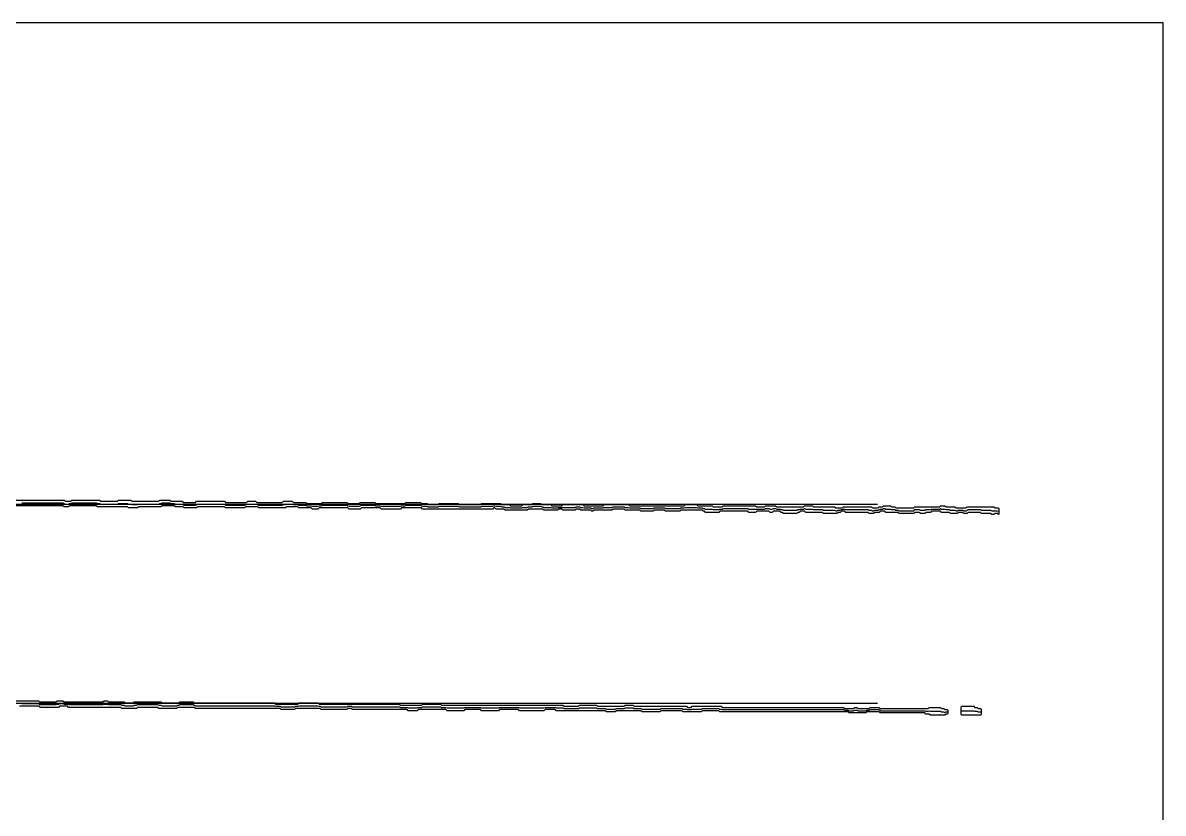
# Model space of a CAD drawing. Extents: x 0 to 57.2, y 0 to 39.6.
# Drawn here: x 28.58 to 57.16, y 19.8 to 39.6 of the extents above; entities that cross this region are included whole.
import ezdxf

# ---------------------------------------------------------------- set-up
doc = ezdxf.new("R2010")
doc.units = 13
for name, color, linetype in [('DESIGN_SCAN_PATH', 5, 'Continuous'), ('SEM_FRAME', 8, 'Continuous'), ('SEM_OBSERVED_CENTERLINES', 3, 'Continuous'), ('SEM_OBSERVED_CONTOURS', 2, 'Continuous')]:
    doc.layers.add(name, color=color, linetype=linetype)

msp = doc.modelspace()

# ---------------------------------------------------------------- linework, layer by layer
at = {"layer": 'DESIGN_SCAN_PATH'}
for points in [[(0, 27.54717), (50, 27.54717)], [(50, 22.55128), (0, 22.55128)]]:
    msp.add_lwpolyline(points, dxfattribs=at)
at = {"layer": 'SEM_FRAME'}
msp.add_lwpolyline([(0, 0), (57.15968, 0), (57.15968, 39.60429), (0, 39.60429)], close=True, dxfattribs=at)
at = {"layer": 'SEM_OBSERVED_CENTERLINES'}
for points in [[(28.55193, 27.57508), (28.57984, 27.57508), (28.60775, 27.57508), (28.63566, 27.57508), (28.66357, 27.57508), (28.69148, 27.57508), (28.71939, 27.57508), (28.7473, 27.57508), (28.77521, 27.57508), (28.80312, 27.57508), (28.83103, 27.57508), (28.85894, 27.57508), (28.88685, 27.57508), (28.91476, 27.57508), (28.94267, 27.57508), (28.97058, 27.57508), (28.99849, 27.57508), (29.0264, 27.57508), (29.05431, 27.57508), (29.08222, 27.57508), (29.11013, 27.57508), (29.13804, 27.57508), (29.16595, 27.57508), (29.19386, 27.57508), (29.22177, 27.57508), (29.24968, 27.57508), (29.27759, 27.57508), (29.3055, 27.57508), (29.33341, 27.57508), (29.36132, 27.57508), (29.38923, 27.57508), (29.41714, 27.57508), (29.44505, 27.57508), (29.47296, 27.57508), (29.50087, 27.57508), (29.52878, 27.57508), (29.55669, 27.57508), (29.5846, 27.57508), (29.61251, 27.561125), (29.64042, 27.54717), (29.66833, 27.54717), (29.69624, 27.54717), (29.72415, 27.54717), (29.75206, 27.561125), (29.77997, 27.561125), (29.80788, 27.57508), (29.83579, 27.57508), (29.8637, 27.57508), (29.89161, 27.57508), (29.91952, 27.57508), (29.94743, 27.57508), (29.97534, 27.57508), (30.00325, 27.57508), (30.03116, 27.57508), (30.05907, 27.57508), (30.08698, 27.57508), (30.11489, 27.57508), (30.1428, 27.57508), (30.17071, 27.57508), (30.19862, 27.57508), (30.22653, 27.57508), (30.25444, 27.57508), (30.28235, 27.57508), (30.31026, 27.57508), (30.33817, 27.57508), (30.36608, 27.57508), (30.39399, 27.57508), (30.4219, 27.57508), (30.44981, 27.561125), (30.47772, 27.561125), (30.50563, 27.561125), (30.53354, 27.54717), (30.56145, 27.54717), (30.58936, 27.54717), (30.61727, 27.54717), (30.64518, 27.54717), (30.67309, 27.54717), (30.701, 27.54717), (30.72891, 27.54717), (30.75682, 27.54717), (30.78473, 27.54717), (30.81264, 27.54717), (30.84055, 27.54717), (30.86846, 27.54717), (30.89637, 27.54717), (30.92428, 27.54717), (30.95219, 27.54717), (30.9801, 27.561125), (31.00801, 27.561125), (31.03592, 27.561125), (31.06383, 27.561125), (31.09174, 27.561125), (31.11965, 27.561125), (31.14756, 27.561125), (31.17547, 27.561125), (31.20338, 27.561125), (31.23129, 27.54717), (31.2592, 27.54717), (31.28711, 27.54717), (31.31502, 27.533215), (31.34293, 27.533215), (31.37084, 27.533215), (31.39875, 27.533215), (31.42666, 27.533215), (31.45457, 27.533215), (31.48248, 27.54717), (31.51039, 27.54717), (31.5383, 27.54717), (31.56621, 27.54717), (31.59412, 27.54717), (31.62203, 27.54717), (31.64994, 27.54717), (31.67785, 27.54717), (31.70576, 27.54717), (31.73367, 27.54717), (31.76158, 27.54717), (31.78949, 27.54717), (31.8174, 27.54717), (31.84531, 27.54717), (31.87322, 27.54717), (31.90113, 27.54717), (31.92904, 27.54717), (31.95695, 27.54717), (31.98486, 27.54717), (32.01277, 27.561125), (32.04068, 27.561125), (32.06859, 27.57508), (32.0965, 27.57508), (32.12441, 27.57508), (32.15232, 27.57508), (32.18023, 27.57508), (32.20814, 27.57508), (32.23605, 27.57508), (32.26396, 27.57508), (32.29187, 27.561125), (32.31978, 27.561125), (32.34769, 27.561125), (32.3756, 27.561125), (32.40351, 27.54717), (32.43142, 27.54717), (32.45933, 27.54717), (32.48724, 27.54717), (32.51515, 27.54717), (32.54306, 27.54717), (32.57097, 27.54717), (32.59888, 27.533215), (32.62679, 27.51926), (32.6547, 27.51926), (32.68261, 27.51926), (32.71052, 27.51926), (32.73843, 27.51926), (32.76634, 27.51926), (32.79425, 27.51926), (32.82216, 27.51926), (32.85007, 27.51926), (32.87798, 27.51926), (32.90589, 27.51926), (32.9338, 27.533215), (32.96171, 27.54717), (32.98962, 27.54717), (33.01753, 27.54717), (33.04544, 27.54717), (33.07335, 27.54717), (33.10126, 27.54717), (33.12917, 27.54717), (33.15708, 27.54717), (33.18499, 27.54717), (33.2129, 27.54717), (33.24081, 27.54717), (33.26872, 27.54717), (33.29663, 27.54717), (33.32454, 27.54717), (33.35245, 27.54717), (33.38036, 27.54717), (33.40827, 27.54717), (33.43618, 27.54717), (33.46409, 27.54717), (33.492, 27.54717), (33.51991, 27.54717), (33.54782, 27.54717), (33.57573, 27.54717), (33.60364, 27.54717), (33.63155, 27.54717), (33.65946, 27.51926), (33.68737, 27.51926), (33.71528, 27.51926), (33.74319, 27.51926), (33.7711, 27.51926), (33.79901, 27.51926), (33.82692, 27.51926), (33.85483, 27.51926), (33.88274, 27.51926), (33.91065, 27.51926), (33.93856, 27.51926), (33.96647, 27.51926), (33.99438, 27.51926), (34.02229, 27.51926), (34.0502, 27.51926), (34.07811, 27.51926), (34.10602, 27.51926), (34.13393, 27.51926), (34.16184, 27.533215), (34.18975, 27.533215), (34.21766, 27.54717), (34.24557, 27.54717), (34.27348, 27.54717), (34.30139, 27.54717), (34.3293, 27.54717), (34.35721, 27.54717), (34.38512, 27.54717), (34.41303, 27.54717), (34.44094, 27.533215), (34.46885, 27.533215), (34.49676, 27.51926), (34.52467, 27.51926), (34.55258, 27.51926), (34.58049, 27.51926), (34.6084, 27.51926), (34.63631, 27.51926), (34.66422, 27.51926), (34.69213, 27.51926), (34.72004, 27.51926), (34.74795, 27.51926), (34.77586, 27.51926), (34.80377, 27.51926), (34.83168, 27.51926), (34.85959, 27.51926), (34.8875, 27.51926), (34.91541, 27.51926), (34.94332, 27.51926), (34.97123, 27.51926), (34.99914, 27.51926), (35.02705, 27.51926), (35.05496, 27.51926), (35.08287, 27.51926), (35.11078, 27.533215), (35.13869, 27.533215), (35.1666, 27.533215), (35.19451, 27.54717), (35.22242, 27.54717), (35.25033, 27.54717), (35.27824, 27.54717), (35.30615, 27.54717), (35.33406, 27.54717), (35.36197, 27.533215), (35.38988, 27.533215), (35.41779, 27.533215), (35.4457, 27.533215), (35.47361, 27.533215), (35.50152, 27.51926), (35.52943, 27.51926), (35.55734, 27.51926), (35.58525, 27.51926), (35.61316, 27.51926), (35.64107, 27.51926), (35.66898, 27.51926), (35.69689, 27.505305), (35.7248, 27.505305), (35.75271, 27.505305), (35.78062, 27.505305), (35.80853, 27.505305), (35.83644, 27.49135), (35.86435, 27.49135), (35.89226, 27.49135), (35.92017, 27.49135), (35.94808, 27.49135), (35.97599, 27.49135), (36.0039, 27.505305), (36.03181, 27.505305), (36.05972, 27.505305), (36.08763, 27.51926), (36.11554, 27.51926), (36.14345, 27.51926), (36.17136, 27.51926), (36.19927, 27.51926), (36.22718, 27.51926), (36.25509, 27.51926), (36.283, 27.51926), (36.31091, 27.51926), (36.33882, 27.51926), (36.36673, 27.51926), (36.39464, 27.51926), (36.42255, 27.51926), (36.45046, 27.51926), (36.47837, 27.51926), (36.50628, 27.51926), (36.53419, 27.51926), (36.5621, 27.51926), (36.59001, 27.51926), (36.61792, 27.51926), (36.64583, 27.51926), (36.67374, 27.51926), (36.70165, 27.51926), (36.72956, 27.505305), (36.75747, 27.49135), (36.78538, 27.49135), (36.81329, 27.49135), (36.8412, 27.49135), (36.86911, 27.49135), (36.89702, 27.49135), (36.92493, 27.49135), (36.95284, 27.49135), (36.98075, 27.49135), (37.00866, 27.49135), (37.03657, 27.505305), (37.06448, 27.51926), (37.09239, 27.51926), (37.1203, 27.51926), (37.14821, 27.51926), (37.17612, 27.51926), (37.20403, 27.51926), (37.23194, 27.51926), (37.25985, 27.51926), (37.28776, 27.51926), (37.31567, 27.51926), (37.34358, 27.51926), (37.37149, 27.51926), (37.3994, 27.51926), (37.42731, 27.505305), (37.45522, 27.505305), (37.48313, 27.505305), (37.51104, 27.505305), (37.53895, 27.505305), (37.56686, 27.49135), (37.59477, 27.49135), (37.62268, 27.49135), (37.65059, 27.49135), (37.6785, 27.49135), (37.70641, 27.49135), (37.73432, 27.49135), (37.76223, 27.49135), (37.79014, 27.49135), (37.81805, 27.49135), (37.84596, 27.49135), (37.87387, 27.49135), (37.90178, 27.49135), (37.92969, 27.49135), (37.9576, 27.49135), (37.98551, 27.49135), (38.01342, 27.49135), (38.04133, 27.49135), (38.06924, 27.505305), (38.09715, 27.505305), (38.12506, 27.505305), (38.15297, 27.505305), (38.18088, 27.51926), (38.20879, 27.51926), (38.2367, 27.51926), (38.26461, 27.51926), (38.29252, 27.51926), (38.32043, 27.51926), (38.34834, 27.51926), (38.37625, 27.51926), (38.40416, 27.51926), (38.43207, 27.51926), (38.45998, 27.51926), (38.48789, 27.51926), (38.5158, 27.51926), (38.54371, 27.51926), (38.57162, 27.505305), (38.59953, 27.49135), (38.62744, 27.49135), (38.65535, 27.49135), (38.68326, 27.49135), (38.71117, 27.49135), (38.73908, 27.477395), (38.76699, 27.477395), (38.7949, 27.477395), (38.82281, 27.477395), (38.85072, 27.477395), (38.87863, 27.477395), (38.90654, 27.477395), (38.93445, 27.477395), (38.96236, 27.477395), (38.99027, 27.477395), (39.01818, 27.49135), (39.04609, 27.49135), (39.074, 27.49135), (39.10191, 27.49135), (39.12982, 27.49135), (39.15773, 27.49135), (39.18564, 27.49135), (39.21355, 27.49135), (39.24146, 27.49135), (39.26937, 27.49135), (39.29728, 27.49135), (39.32519, 27.49135), (39.3531, 27.49135), (39.38101, 27.49135), (39.40892, 27.49135), (39.43683, 27.49135), (39.46474, 27.49135), (39.49265, 27.49135), (39.52056, 27.477395), (39.54847, 27.477395), (39.57638, 27.477395), (39.60429, 27.477395), (39.6322, 27.477395), (39.66011, 27.477395), (39.68802, 27.477395), (39.71593, 27.477395), (39.74384, 27.477395), (39.77175, 27.477395), (39.79966, 27.477395), (39.82757, 27.477395), (39.85548, 27.477395), (39.88339, 27.477395), (39.9113, 27.477395), (39.93921, 27.477395), (39.96712, 27.477395), (39.99503, 27.477395), (40.02294, 27.477395), (40.05085, 27.477395), (40.07876, 27.49135), (40.10667, 27.49135), (40.13458, 27.49135), (40.16249, 27.49135), (40.1904, 27.49135), (40.21831, 27.49135), (40.24622, 27.49135), (40.27413, 27.49135), (40.30204, 27.49135), (40.32995, 27.49135), (40.35786, 27.49135), (40.38577, 27.505305), (40.41368, 27.505305), (40.44159, 27.49135), (40.4695, 27.49135), (40.49741, 27.49135), (40.52532, 27.49135), (40.55323, 27.49135), (40.58114, 27.477395), (40.60905, 27.477395), (40.63696, 27.477395), (40.66487, 27.46344), (40.69278, 27.46344), (40.72069, 27.46344), (40.7486, 27.46344), (40.77651, 27.46344), (40.80442, 27.449485), (40.83233, 27.449485), (40.86024, 27.449485), (40.88815, 27.449485), (40.91606, 27.449485), (40.94397, 27.449485), (40.97188, 27.449485), (40.99979, 27.449485), (41.0277, 27.449485), (41.05561, 27.449485), (41.08352, 27.449485), (41.11143, 27.46344), (41.13934, 27.46344), (41.16725, 27.46344), (41.19516, 27.46344), (41.22307, 27.46344), (41.25098, 27.477395), (41.27889, 27.477395), (41.3068, 27.477395), (41.33471, 27.477395), (41.36262, 27.49135), (41.39053, 27.49135), (41.41844, 27.49135), (41.44635, 27.49135), (41.47426, 27.49135), (41.50217, 27.49135), (41.53008, 27.49135), (41.55799, 27.49135), (41.5859, 27.477395), (41.61381, 27.477395), (41.64172, 27.46344), (41.66963, 27.46344), (41.69754, 27.46344), (41.72545, 27.46344), (41.75336, 27.46344), (41.78127, 27.46344), (41.80918, 27.46344), (41.83709, 27.449485), (41.865, 27.449485), (41.89291, 27.449485), (41.92082, 27.449485), (41.94873, 27.449485), (41.97664, 27.449485), (42.00455, 27.46344), (42.03246, 27.46344), (42.06037, 27.46344), (42.08828, 27.46344), (42.11619, 27.46344), (42.1441, 27.46344), (42.17201, 27.46344), (42.19992, 27.46344), (42.22783, 27.46344), (42.25574, 27.46344), (42.28365, 27.46344), (42.31156, 27.46344), (42.33947, 27.46344), (42.36738, 27.46344), (42.39529, 27.46344), (42.4232, 27.46344), (42.45111, 27.477395), (42.47902, 27.477395), (42.50693, 27.477395), (42.53484, 27.477395), (42.56275, 27.46344), (42.59066, 27.46344), (42.61857, 27.46344), (42.64648, 27.449485), (42.67439, 27.449485), (42.7023, 27.449485), (42.73021, 27.449485), (42.75812, 27.449485), (42.78603, 27.449485), (42.81394, 27.449485), (42.84185, 27.43553), (42.86976, 27.43553), (42.89767, 27.449485), (42.92558, 27.449485), (42.95349, 27.449485), (42.9814, 27.449485), (43.00931, 27.449485), (43.03722, 27.449485), (43.06513, 27.449485), (43.09304, 27.449485), (43.12095, 27.449485), (43.14886, 27.46344), (43.17677, 27.46344), (43.20468, 27.46344), (43.23259, 27.46344), (43.2605, 27.46344), (43.28841, 27.46344), (43.31632, 27.46344), (43.34423, 27.46344), (43.37214, 27.477395), (43.40005, 27.477395), (43.42796, 27.477395), (43.45587, 27.477395), (43.48378, 27.477395), (43.51169, 27.477395), (43.5396, 27.477395), (43.56751, 27.477395), (43.59542, 27.477395), (43.62333, 27.477395), (43.65124, 27.477395), (43.67915, 27.46344), (43.70706, 27.46344), (43.73497, 27.46344), (43.76288, 27.46344), (43.79079, 27.449485), (43.8187, 27.449485), (43.84661, 27.449485), (43.87452, 27.449485), (43.90243, 27.449485), (43.93034, 27.449485), (43.95825, 27.449485), (43.98616, 27.449485), (44.01407, 27.449485), (44.04198, 27.449485), (44.06989, 27.43553), (44.0978, 27.43553), (44.12571, 27.43553), (44.15362, 27.43553), (44.18153, 27.43553), (44.20944, 27.43553), (44.23735, 27.43553), (44.26526, 27.43553), (44.29317, 27.43553), (44.32108, 27.43553), (44.34899, 27.43553), (44.3769, 27.43553), (44.40481, 27.449485), (44.43272, 27.449485), (44.46063, 27.449485), (44.48854, 27.449485), (44.51645, 27.449485), (44.54436, 27.449485), (44.57227, 27.449485), (44.60018, 27.449485), (44.62809, 27.449485), (44.656, 27.449485), (44.68391, 27.43553), (44.71182, 27.43553), (44.73973, 27.43553), (44.76764, 27.43553), (44.79555, 27.43553), (44.82346, 27.43553), (44.85137, 27.43553), (44.87928, 27.43553), (44.90719, 27.43553), (44.9351, 27.43553), (44.96301, 27.43553), (44.99092, 27.43553), (45.01883, 27.43553), (45.04674, 27.43553), (45.07465, 27.449485), (45.10256, 27.449485), (45.13047, 27.449485), (45.15838, 27.449485), (45.18629, 27.46344), (45.2142, 27.46344), (45.24211, 27.46344), (45.27002, 27.46344), (45.29793, 27.46344), (45.32584, 27.46344), (45.35375, 27.46344), (45.38166, 27.46344), (45.40957, 27.46344), (45.43748, 27.46344), (45.46539, 27.46344), (45.4933, 27.449485), (45.52121, 27.449485), (45.54912, 27.449485), (45.57703, 27.449485), (45.60494, 27.449485), (45.63285, 27.43553), (45.66076, 27.43553), (45.68867, 27.421575), (45.71658, 27.421575), (45.74449, 27.421575), (45.7724, 27.421575), (45.80031, 27.421575), (45.82822, 27.421575), (45.85613, 27.421575), (45.88404, 27.40762), (45.91195, 27.40762), (45.93986, 27.40762), (45.96777, 27.40762), (45.99568, 27.40762), (46.02359, 27.40762), (46.0515, 27.421575), (46.07941, 27.421575), (46.10732, 27.421575), (46.13523, 27.43553), (46.16314, 27.43553), (46.19105, 27.43553), (46.21896, 27.43553), (46.24687, 27.43553), (46.27478, 27.43553), (46.30269, 27.43553), (46.3306, 27.43553), (46.35851, 27.43553), (46.38642, 27.43553), (46.41433, 27.43553), (46.44224, 27.43553), (46.47015, 27.43553), (46.49806, 27.43553), (46.52597, 27.43553), (46.55388, 27.43553), (46.58179, 27.43553), (46.6097, 27.43553), (46.63761, 27.43553), (46.66552, 27.43553), (46.69343, 27.43553), (46.72134, 27.43553), (46.74925, 27.43553), (46.77716, 27.421575), (46.80507, 27.421575), (46.83298, 27.421575), (46.86089, 27.421575), (46.8888, 27.421575), (46.91671, 27.421575), (46.94462, 27.421575), (46.97253, 27.421575), (47.00044, 27.421575), (47.02835, 27.421575), (47.05626, 27.421575), (47.08417, 27.421575), (47.11208, 27.421575), (47.13999, 27.421575), (47.1679, 27.421575), (47.19581, 27.43553), (47.22372, 27.43553), (47.25163, 27.43553), (47.27954, 27.43553), (47.30745, 27.421575), (47.33536, 27.421575), (47.36327, 27.421575), (47.39118, 27.43553), (47.41909, 27.43553), (47.447, 27.43553), (47.47491, 27.421575), (47.50282, 27.421575), (47.53073, 27.421575), (47.55864, 27.421575), (47.58655, 27.40762), (47.61446, 27.40762), (47.64237, 27.393665), (47.67028, 27.393665), (47.69819, 27.393665), (47.7261, 27.393665), (47.75401, 27.393665), (47.78192, 27.393665), (47.80983, 27.393665), (47.83774, 27.393665), (47.86565, 27.393665), (47.89356, 27.393665), (47.92147, 27.393665), (47.94938, 27.393665), (47.97729, 27.393665), (48.0052, 27.40762), (48.03311, 27.40762), (48.06102, 27.421575), (48.08893, 27.421575), (48.11684, 27.421575), (48.14475, 27.421575), (48.17266, 27.43553), (48.20057, 27.421575), (48.22848, 27.421575), (48.25639, 27.421575), (48.2843, 27.421575), (48.31221, 27.421575), (48.34012, 27.421575), (48.36803, 27.421575), (48.39594, 27.40762), (48.42385, 27.40762), (48.45176, 27.40762), (48.47967, 27.40762), (48.50758, 27.40762), (48.53549, 27.40762), (48.5634, 27.40762), (48.59131, 27.40762), (48.61922, 27.40762), (48.64713, 27.393665), (48.67504, 27.393665), (48.70295, 27.393665), (48.73086, 27.393665), (48.75877, 27.393665), (48.78668, 27.393665), (48.81459, 27.393665), (48.8425, 27.393665), (48.87041, 27.393665), (48.89832, 27.393665), (48.92623, 27.393665), (48.95414, 27.37971), (48.98205, 27.37971), (49.00996, 27.393665), (49.03787, 27.393665), (49.06578, 27.393665), (49.09369, 27.40762), (49.1216, 27.40762), (49.14951, 27.421575), (49.17742, 27.421575), (49.20533, 27.40762), (49.23324, 27.40762), (49.26115, 27.40762), (49.28906, 27.40762), (49.31697, 27.40762), (49.34488, 27.40762), (49.37279, 27.40762), (49.4007, 27.40762), (49.42861, 27.40762), (49.45652, 27.40762), (49.48443, 27.40762), (49.51234, 27.40762), (49.54025, 27.40762), (49.56816, 27.40762), (49.59607, 27.40762), (49.62398, 27.40762), (49.65189, 27.40762), (49.6798, 27.40762), (49.70771, 27.40762), (49.73562, 27.40762), (49.76353, 27.40762), (49.79144, 27.393665), (49.81935, 27.393665), (49.84726, 27.393665), (49.87517, 27.37971), (49.90308, 27.37971), (49.93099, 27.393665), (49.9589, 27.393665), (49.98681, 27.393665), (50.01472, 27.393665), (50.04263, 27.40762), (50.07054, 27.421575), (50.09845, 27.421575), (50.12636, 27.421575), (50.15427, 27.43553), (50.18218, 27.43553), (50.21009, 27.421575), (50.238, 27.421575), (50.26591, 27.421575), (50.29382, 27.421575), (50.32173, 27.421575), (50.34964, 27.40762), (50.37755, 27.40762), (50.40546, 27.40762), (50.43337, 27.40762), (50.46128, 27.393665), (50.48919, 27.393665), (50.5171, 27.393665), (50.54501, 27.37971), (50.57292, 27.37971), (50.60083, 27.37971), (50.62874, 27.37971), (50.65665, 27.37971), (50.68456, 27.37971), (50.71247, 27.37971), (50.74038, 27.37971), (50.76829, 27.37971), (50.7962, 27.37971), (50.82411, 27.37971), (50.85202, 27.37971), (50.87993, 27.37971), (50.90784, 27.37971), (50.93575, 27.40762), (50.96366, 27.40762), (50.99157, 27.40762), (51.01948, 27.40762), (51.04739, 27.40762), (51.0753, 27.393665), (51.10321, 27.393665), (51.13112, 27.393665), (51.15903, 27.393665), (51.18694, 27.393665), (51.21485, 27.40762), (51.24276, 27.40762), (51.27067, 27.40762), (51.29858, 27.40762), (51.32649, 27.40762), (51.3544, 27.421575), (51.38231, 27.421575), (51.41022, 27.421575), (51.43813, 27.421575), (51.46604, 27.421575), (51.49395, 27.421575), (51.52186, 27.421575), (51.54977, 27.421575), (51.57768, 27.43553), (51.60559, 27.421575), (51.6335, 27.421575), (51.66141, 27.421575), (51.68932, 27.421575), (51.71723, 27.40762), (51.74514, 27.40762), (51.77305, 27.40762), (51.80096, 27.40762), (51.82887, 27.393665), (51.85678, 27.393665), (51.88469, 27.393665), (51.9126, 27.393665), (51.94051, 27.393665), (51.96842, 27.37971), (51.99633, 27.37971), (52.02424, 27.393665), (52.05215, 27.393665), (52.08006, 27.393665), (52.10797, 27.393665), (52.13588, 27.393665), (52.16379, 27.37971), (52.1917, 27.37971), (52.21961, 27.37971), (52.24752, 27.393665), (52.27543, 27.40762), (52.30334, 27.40762), (52.33125, 27.40762), (52.35916, 27.40762), (52.38707, 27.40762), (52.41498, 27.40762), (52.44289, 27.40762), (52.4708, 27.40762), (52.49871, 27.40762), (52.52662, 27.40762), (52.55453, 27.40762), (52.58244, 27.40762), (52.61035, 27.393665), (52.63826, 27.393665), (52.66617, 27.393665), (52.69408, 27.393665), (52.72199, 27.393665), (52.7499, 27.393665), (52.77781, 27.393665), (52.80572, 27.393665), (52.83363, 27.393665), (52.86154, 27.37971), (52.88945, 27.37971), (52.91736, 27.37971), (52.94527, 27.37971), (52.97318, 27.37971), (53.00109, 27.37971), (53.029, 27.365755)], [(28.55193, 22.55128), (28.57984, 22.55128), (28.60775, 22.55128), (28.63566, 22.55128), (28.66357, 22.55128), (28.69148, 22.55128), (28.71939, 22.55128), (28.7473, 22.55128), (28.77521, 22.55128), (28.80312, 22.55128), (28.83103, 22.55128), (28.85894, 22.55128), (28.88685, 22.55128), (28.91476, 22.55128), (28.94267, 22.55128), (28.97058, 22.55128), (28.99849, 22.537325), (29.0264, 22.52337), (29.05431, 22.52337), (29.08222, 22.52337), (29.11013, 22.52337), (29.13804, 22.52337), (29.16595, 22.52337), (29.19386, 22.52337), (29.22177, 22.52337), (29.24968, 22.52337), (29.27759, 22.52337), (29.3055, 22.52337), (29.33341, 22.52337), (29.36132, 22.52337), (29.38923, 22.52337), (29.41714, 22.52337), (29.44505, 22.537325), (29.47296, 22.537325), (29.50087, 22.55128), (29.52878, 22.55128), (29.55669, 22.55128), (29.5846, 22.55128), (29.61251, 22.537325), (29.64042, 22.537325), (29.66833, 22.537325), (29.69624, 22.537325), (29.72415, 22.52337), (29.75206, 22.52337), (29.77997, 22.52337), (29.80788, 22.52337), (29.83579, 22.52337), (29.8637, 22.52337), (29.89161, 22.52337), (29.91952, 22.52337), (29.94743, 22.52337), (29.97534, 22.52337), (30.00325, 22.52337), (30.03116, 22.52337), (30.05907, 22.52337), (30.08698, 22.52337), (30.11489, 22.52337), (30.1428, 22.52337), (30.17071, 22.52337), (30.19862, 22.52337), (30.22653, 22.52337), (30.25444, 22.52337), (30.28235, 22.52337), (30.31026, 22.52337), (30.33817, 22.52337), (30.36608, 22.52337), (30.39399, 22.52337), (30.4219, 22.52337), (30.44981, 22.52337), (30.47772, 22.52337), (30.50563, 22.52337), (30.53354, 22.52337), (30.56145, 22.52337), (30.58936, 22.52337), (30.61727, 22.537325), (30.64518, 22.537325), (30.67309, 22.537325), (30.701, 22.537325), (30.72891, 22.52337), (30.75682, 22.52337), (30.78473, 22.52337), (30.81264, 22.52337), (30.84055, 22.52337), (30.86846, 22.52337), (30.89637, 22.52337), (30.92428, 22.52337), (30.95219, 22.52337), (30.9801, 22.52337), (31.00801, 22.52337), (31.03592, 22.52337), (31.06383, 22.509415), (31.09174, 22.509415), (31.11965, 22.509415), (31.14756, 22.49546), (31.17547, 22.49546), (31.20338, 22.49546), (31.23129, 22.49546), (31.2592, 22.49546), (31.28711, 22.49546), (31.31502, 22.49546), (31.34293, 22.49546), (31.37084, 22.509415), (31.39875, 22.509415), (31.42666, 22.509415), (31.45457, 22.52337), (31.48248, 22.52337), (31.51039, 22.52337), (31.5383, 22.52337), (31.56621, 22.52337), (31.59412, 22.52337), (31.62203, 22.52337), (31.64994, 22.52337), (31.67785, 22.52337), (31.70576, 22.52337), (31.73367, 22.52337), (31.76158, 22.52337), (31.78949, 22.52337), (31.8174, 22.52337), (31.84531, 22.52337), (31.87322, 22.52337), (31.90113, 22.52337), (31.92904, 22.52337), (31.95695, 22.52337), (31.98486, 22.509415), (32.01277, 22.509415), (32.04068, 22.509415), (32.06859, 22.49546), (32.0965, 22.49546), (32.12441, 22.49546), (32.15232, 22.49546), (32.18023, 22.49546), (32.20814, 22.49546), (32.23605, 22.49546), (32.26396, 22.49546), (32.29187, 22.49546), (32.31978, 22.49546), (32.34769, 22.49546), (32.3756, 22.49546), (32.40351, 22.49546), (32.43142, 22.49546), (32.45933, 22.509415), (32.48724, 22.509415), (32.51515, 22.52337), (32.54306, 22.52337), (32.57097, 22.52337), (32.59888, 22.52337), (32.62679, 22.52337), (32.6547, 22.52337), (32.68261, 22.52337), (32.71052, 22.52337), (32.73843, 22.52337), (32.76634, 22.52337), (32.79425, 22.52337), (32.82216, 22.52337), (32.85007, 22.52337), (32.87798, 22.509415), (32.90589, 22.49546), (32.9338, 22.49546), (32.96171, 22.49546), (32.98962, 22.49546), (33.01753, 22.49546), (33.04544, 22.49546), (33.07335, 22.49546), (33.10126, 22.49546), (33.12917, 22.49546), (33.15708, 22.49546), (33.18499, 22.49546), (33.2129, 22.49546), (33.24081, 22.49546), (33.26872, 22.49546), (33.29663, 22.49546), (33.32454, 22.49546), (33.35245, 22.49546), (33.38036, 22.49546), (33.40827, 22.49546), (33.43618, 22.49546), (33.46409, 22.49546), (33.492, 22.49546), (33.51991, 22.49546), (33.54782, 22.49546), (33.57573, 22.49546), (33.60364, 22.49546), (33.63155, 22.49546), (33.65946, 22.49546), (33.68737, 22.49546), (33.71528, 22.49546), (33.74319, 22.49546), (33.7711, 22.49546), (33.79901, 22.49546), (33.82692, 22.49546), (33.85483, 22.49546), (33.88274, 22.49546), (33.91065, 22.49546), (33.93856, 22.49546), (33.96647, 22.49546), (33.99438, 22.49546), (34.02229, 22.49546), (34.0502, 22.49546), (34.07811, 22.49546), (34.10602, 22.49546), (34.13393, 22.49546), (34.16184, 22.49546), (34.18975, 22.49546), (34.21766, 22.49546), (34.24557, 22.49546), (34.27348, 22.49546), (34.30139, 22.49546), (34.3293, 22.49546), (34.35721, 22.49546), (34.38512, 22.49546), (34.41303, 22.49546), (34.44094, 22.49546), (34.46885, 22.49546), (34.49676, 22.49546), (34.52467, 22.49546), (34.55258, 22.49546), (34.58049, 22.49546), (34.6084, 22.49546), (34.63631, 22.49546), (34.66422, 22.49546), (34.69213, 22.49546), (34.72004, 22.49546), (34.74795, 22.49546), (34.77586, 22.49546), (34.80377, 22.49546), (34.83168, 22.49546), (34.85959, 22.49546), (34.8875, 22.49546), (34.91541, 22.481505), (34.94332, 22.481505), (34.97123, 22.481505), (34.99914, 22.481505), (35.02705, 22.481505), (35.05496, 22.46755), (35.08287, 22.46755), (35.11078, 22.46755), (35.13869, 22.46755), (35.1666, 22.46755), (35.19451, 22.46755), (35.22242, 22.46755), (35.25033, 22.46755), (35.27824, 22.46755), (35.30615, 22.46755), (35.33406, 22.46755), (35.36197, 22.46755), (35.38988, 22.46755), (35.41779, 22.481505), (35.4457, 22.481505), (35.47361, 22.481505), (35.50152, 22.49546), (35.52943, 22.49546), (35.55734, 22.49546), (35.58525, 22.49546), (35.61316, 22.49546), (35.64107, 22.49546), (35.66898, 22.49546), (35.69689, 22.49546), (35.7248, 22.49546), (35.75271, 22.49546), (35.78062, 22.49546), (35.80853, 22.49546), (35.83644, 22.49546), (35.86435, 22.49546), (35.89226, 22.49546), (35.92017, 22.49546), (35.94808, 22.49546), (35.97599, 22.49546), (36.0039, 22.481505), (36.03181, 22.481505), (36.05972, 22.46755), (36.08763, 22.46755), (36.11554, 22.46755), (36.14345, 22.46755), (36.17136, 22.46755), (36.19927, 22.46755), (36.22718, 22.46755), (36.25509, 22.46755), (36.283, 22.46755), (36.31091, 22.46755), (36.33882, 22.46755), (36.36673, 22.46755), (36.39464, 22.46755), (36.42255, 22.46755), (36.45046, 22.46755), (36.47837, 22.46755), (36.50628, 22.46755), (36.53419, 22.46755), (36.5621, 22.46755), (36.59001, 22.46755), (36.61792, 22.46755), (36.64583, 22.46755), (36.67374, 22.46755), (36.70165, 22.46755), (36.72956, 22.481505), (36.75747, 22.481505), (36.78538, 22.481505), (36.81329, 22.481505), (36.8412, 22.46755), (36.86911, 22.46755), (36.89702, 22.46755), (36.92493, 22.46755), (36.95284, 22.46755), (36.98075, 22.46755), (37.00866, 22.46755), (37.03657, 22.46755), (37.06448, 22.46755), (37.09239, 22.46755), (37.1203, 22.46755), (37.14821, 22.46755), (37.17612, 22.46755), (37.20403, 22.46755), (37.23194, 22.46755), (37.25985, 22.46755), (37.28776, 22.46755), (37.31567, 22.46755), (37.34358, 22.46755), (37.37149, 22.46755), (37.3994, 22.46755), (37.42731, 22.46755), (37.45522, 22.46755), (37.48313, 22.46755), (37.51104, 22.46755), (37.53895, 22.46755), (37.56686, 22.46755), (37.59477, 22.46755), (37.62268, 22.46755), (37.65059, 22.46755), (37.6785, 22.46755), (37.70641, 22.46755), (37.73432, 22.46755), (37.76223, 22.46755), (37.79014, 22.46755), (37.81805, 22.46755), (37.84596, 22.46755), (37.87387, 22.46755), (37.90178, 22.46755), (37.92969, 22.46755), (37.9576, 22.46755), (37.98551, 22.46755), (38.01342, 22.46755), (38.04133, 22.453595), (38.06924, 22.453595), (38.09715, 22.453595), (38.12506, 22.453595), (38.15297, 22.453595), (38.18088, 22.453595), (38.20879, 22.453595), (38.2367, 22.43964), (38.26461, 22.43964), (38.29252, 22.43964), (38.32043, 22.43964), (38.34834, 22.43964), (38.37625, 22.43964), (38.40416, 22.43964), (38.43207, 22.43964), (38.45998, 22.43964), (38.48789, 22.453595), (38.5158, 22.453595), (38.54371, 22.453595), (38.57162, 22.453595), (38.59953, 22.46755), (38.62744, 22.46755), (38.65535, 22.46755), (38.68326, 22.46755), (38.71117, 22.46755), (38.73908, 22.46755), (38.76699, 22.46755), (38.7949, 22.46755), (38.82281, 22.46755), (38.85072, 22.46755), (38.87863, 22.46755), (38.90654, 22.46755), (38.93445, 22.46755), (38.96236, 22.46755), (38.99027, 22.46755), (39.01818, 22.46755), (39.04609, 22.46755), (39.074, 22.453595), (39.10191, 22.453595), (39.12982, 22.453595), (39.15773, 22.453595), (39.18564, 22.453595), (39.21355, 22.43964), (39.24146, 22.43964), (39.26937, 22.43964), (39.29728, 22.43964), (39.32519, 22.43964), (39.3531, 22.43964), (39.38101, 22.43964), (39.40892, 22.43964), (39.43683, 22.43964), (39.46474, 22.43964), (39.49265, 22.43964), (39.52056, 22.43964), (39.54847, 22.43964), (39.57638, 22.43964), (39.60429, 22.43964), (39.6322, 22.43964), (39.66011, 22.453595), (39.68802, 22.453595), (39.71593, 22.453595), (39.74384, 22.453595), (39.77175, 22.453595), (39.79966, 22.453595), (39.82757, 22.453595), (39.85548, 22.453595), (39.88339, 22.453595), (39.9113, 22.453595), (39.93921, 22.453595), (39.96712, 22.453595), (39.99503, 22.453595), (40.02294, 22.453595), (40.05085, 22.453595), (40.07876, 22.43964), (40.10667, 22.43964), (40.13458, 22.43964), (40.16249, 22.43964), (40.1904, 22.43964), (40.21831, 22.43964), (40.24622, 22.43964), (40.27413, 22.43964), (40.30204, 22.43964), (40.32995, 22.43964), (40.35786, 22.43964), (40.38577, 22.43964), (40.41368, 22.43964), (40.44159, 22.43964), (40.4695, 22.43964), (40.49741, 22.43964), (40.52532, 22.453595), (40.55323, 22.453595), (40.58114, 22.453595), (40.60905, 22.453595), (40.63696, 22.453595), (40.66487, 22.453595), (40.69278, 22.453595), (40.72069, 22.453595), (40.7486, 22.453595), (40.77651, 22.453595), (40.80442, 22.453595), (40.83233, 22.453595), (40.86024, 22.453595), (40.88815, 22.453595), (40.91606, 22.453595), (40.94397, 22.453595), (40.97188, 22.453595), (40.99979, 22.453595), (41.0277, 22.43964), (41.05561, 22.43964), (41.08352, 22.43964), (41.11143, 22.43964), (41.13934, 22.43964), (41.16725, 22.43964), (41.19516, 22.43964), (41.22307, 22.43964), (41.25098, 22.43964), (41.27889, 22.43964), (41.3068, 22.43964), (41.33471, 22.43964), (41.36262, 22.43964), (41.39053, 22.43964), (41.41844, 22.43964), (41.44635, 22.43964), (41.47426, 22.43964), (41.50217, 22.43964), (41.53008, 22.43964), (41.55799, 22.43964), (41.5859, 22.43964), (41.61381, 22.43964), (41.64172, 22.43964), (41.66963, 22.453595), (41.69754, 22.453595), (41.72545, 22.453595), (41.75336, 22.453595), (41.78127, 22.453595), (41.80918, 22.453595), (41.83709, 22.453595), (41.865, 22.453595), (41.89291, 22.453595), (41.92082, 22.453595), (41.94873, 22.43964), (41.97664, 22.43964), (42.00455, 22.43964), (42.03246, 22.43964), (42.06037, 22.43964), (42.08828, 22.43964), (42.11619, 22.43964), (42.1441, 22.425685), (42.17201, 22.425685), (42.19992, 22.425685), (42.22783, 22.425685), (42.25574, 22.425685), (42.28365, 22.425685), (42.31156, 22.425685), (42.33947, 22.425685), (42.36738, 22.425685), (42.39529, 22.425685), (42.4232, 22.425685), (42.45111, 22.425685), (42.47902, 22.425685), (42.50693, 22.425685), (42.53484, 22.43964), (42.56275, 22.43964), (42.59066, 22.43964), (42.61857, 22.43964), (42.64648, 22.43964), (42.67439, 22.43964), (42.7023, 22.43964), (42.73021, 22.43964), (42.75812, 22.43964), (42.78603, 22.43964), (42.81394, 22.43964), (42.84185, 22.43964), (42.86976, 22.43964), (42.89767, 22.43964), (42.92558, 22.43964), (42.95349, 22.43964), (42.9814, 22.425685), (43.00931, 22.425685), (43.03722, 22.425685), (43.06513, 22.425685), (43.09304, 22.425685), (43.12095, 22.425685), (43.14886, 22.425685), (43.17677, 22.425685), (43.20468, 22.41173), (43.23259, 22.41173), (43.2605, 22.41173), (43.28841, 22.41173), (43.31632, 22.41173), (43.34423, 22.41173), (43.37214, 22.41173), (43.40005, 22.41173), (43.42796, 22.41173), (43.45587, 22.425685), (43.48378, 22.425685), (43.51169, 22.425685), (43.5396, 22.425685), (43.56751, 22.425685), (43.59542, 22.425685), (43.62333, 22.425685), (43.65124, 22.425685), (43.67915, 22.43964), (43.70706, 22.43964), (43.73497, 22.43964), (43.76288, 22.43964), (43.79079, 22.43964), (43.8187, 22.43964), (43.84661, 22.43964), (43.87452, 22.43964), (43.90243, 22.425685), (43.93034, 22.425685), (43.95825, 22.425685), (43.98616, 22.425685), (44.01407, 22.425685), (44.04198, 22.425685), (44.06989, 22.425685), (44.0978, 22.41173), (44.12571, 22.41173), (44.15362, 22.41173), (44.18153, 22.41173), (44.20944, 22.41173), (44.23735, 22.41173), (44.26526, 22.41173), (44.29317, 22.41173), (44.32108, 22.41173), (44.34899, 22.41173), (44.3769, 22.41173), (44.40481, 22.41173), (44.43272, 22.41173), (44.46063, 22.41173), (44.48854, 22.41173), (44.51645, 22.41173), (44.54436, 22.41173), (44.57227, 22.425685), (44.60018, 22.425685), (44.62809, 22.425685), (44.656, 22.425685), (44.68391, 22.425685), (44.71182, 22.425685), (44.73973, 22.425685), (44.76764, 22.425685), (44.79555, 22.425685), (44.82346, 22.425685), (44.85137, 22.425685), (44.87928, 22.425685), (44.90719, 22.425685), (44.9351, 22.425685), (44.96301, 22.425685), (44.99092, 22.425685), (45.01883, 22.425685), (45.04674, 22.425685), (45.07465, 22.425685), (45.10256, 22.425685), (45.13047, 22.41173), (45.15838, 22.41173), (45.18629, 22.41173), (45.2142, 22.41173), (45.24211, 22.397775), (45.27002, 22.397775), (45.29793, 22.397775), (45.32584, 22.397775), (45.35375, 22.41173), (45.38166, 22.41173), (45.40957, 22.41173), (45.43748, 22.41173), (45.46539, 22.41173), (45.4933, 22.41173), (45.52121, 22.41173), (45.54912, 22.41173), (45.57703, 22.41173), (45.60494, 22.425685), (45.63285, 22.425685), (45.66076, 22.425685), (45.68867, 22.425685), (45.71658, 22.425685), (45.74449, 22.425685), (45.7724, 22.425685), (45.80031, 22.425685), (45.82822, 22.425685), (45.85613, 22.425685), (45.88404, 22.425685), (45.91195, 22.425685), (45.93986, 22.425685), (45.96777, 22.425685), (45.99568, 22.425685), (46.02359, 22.425685), (46.0515, 22.41173), (46.07941, 22.41173), (46.10732, 22.397775), (46.13523, 22.397775), (46.16314, 22.397775), (46.19105, 22.397775), (46.21896, 22.397775), (46.24687, 22.397775), (46.27478, 22.397775), (46.30269, 22.397775), (46.3306, 22.397775), (46.35851, 22.397775), (46.38642, 22.397775), (46.41433, 22.397775), (46.44224, 22.397775), (46.47015, 22.397775), (46.49806, 22.397775), (46.52597, 22.397775), (46.55388, 22.397775), (46.58179, 22.397775), (46.6097, 22.397775), (46.63761, 22.397775), (46.66552, 22.397775), (46.69343, 22.397775), (46.72134, 22.397775), (46.74925, 22.397775), (46.77716, 22.397775), (46.80507, 22.397775), (46.83298, 22.397775), (46.86089, 22.397775), (46.8888, 22.397775), (46.91671, 22.397775), (46.94462, 22.397775), (46.97253, 22.397775), (47.00044, 22.397775), (47.02835, 22.397775), (47.05626, 22.397775), (47.08417, 22.397775), (47.11208, 22.397775), (47.13999, 22.397775), (47.1679, 22.397775), (47.19581, 22.397775), (47.22372, 22.397775), (47.25163, 22.397775), (47.27954, 22.397775), (47.30745, 22.397775), (47.33536, 22.397775), (47.36327, 22.397775), (47.39118, 22.397775), (47.41909, 22.397775), (47.447, 22.397775), (47.47491, 22.397775), (47.50282, 22.397775), (47.53073, 22.397775), (47.55864, 22.397775), (47.58655, 22.397775), (47.61446, 22.397775), (47.64237, 22.397775), (47.67028, 22.397775), (47.69819, 22.397775), (47.7261, 22.397775), (47.75401, 22.397775), (47.78192, 22.397775), (47.80983, 22.397775), (47.83774, 22.397775), (47.86565, 22.397775), (47.89356, 22.397775), (47.92147, 22.397775), (47.94938, 22.397775), (47.97729, 22.397775), (48.0052, 22.397775), (48.03311, 22.397775), (48.06102, 22.397775), (48.08893, 22.397775), (48.11684, 22.397775), (48.14475, 22.397775), (48.17266, 22.397775), (48.20057, 22.397775), (48.22848, 22.397775), (48.25639, 22.397775), (48.2843, 22.397775), (48.31221, 22.397775), (48.34012, 22.397775), (48.36803, 22.397775), (48.39594, 22.397775), (48.42385, 22.397775), (48.45176, 22.397775), (48.47967, 22.397775), (48.50758, 22.397775), (48.53549, 22.397775), (48.5634, 22.397775), (48.59131, 22.397775), (48.61922, 22.397775), (48.64713, 22.397775), (48.67504, 22.397775), (48.70295, 22.397775), (48.73086, 22.397775), (48.75877, 22.397775), (48.78668, 22.397775), (48.81459, 22.397775), (48.8425, 22.397775), (48.87041, 22.397775), (48.89832, 22.397775), (48.92623, 22.397775), (48.95414, 22.397775), (48.98205, 22.397775), (49.00996, 22.397775), (49.03787, 22.397775), (49.06578, 22.397775), (49.09369, 22.397775), (49.1216, 22.397775), (49.14951, 22.397775), (49.17742, 22.38382), (49.20533, 22.38382), (49.23324, 22.38382), (49.26115, 22.38382), (49.28906, 22.369865), (49.31697, 22.369865), (49.34488, 22.369865), (49.37279, 22.369865), (49.4007, 22.369865), (49.42861, 22.38382), (49.45652, 22.38382), (49.48443, 22.38382), (49.51234, 22.369865), (49.54025, 22.369865), (49.56816, 22.369865), (49.59607, 22.369865), (49.62398, 22.369865), (49.65189, 22.369865), (49.6798, 22.369865), (49.70771, 22.369865), (49.73562, 22.38382), (49.76353, 22.38382), (49.79144, 22.38382), (49.81935, 22.397775), (49.84726, 22.397775), (49.87517, 22.397775), (49.90308, 22.397775), (49.93099, 22.397775), (49.9589, 22.397775), (49.98681, 22.397775), (50.01472, 22.397775), (50.04263, 22.397775), (50.07054, 22.369865), (50.09845, 22.369865), (50.12636, 22.369865), (50.15427, 22.369865), (50.18218, 22.369865), (50.21009, 22.369865), (50.238, 22.369865), (50.26591, 22.369865), (50.29382, 22.369865), (50.32173, 22.369865), (50.34964, 22.369865), (50.37755, 22.369865), (50.40546, 22.369865), (50.43337, 22.369865), (50.46128, 22.369865), (50.48919, 22.369865), (50.5171, 22.369865), (50.54501, 22.369865), (50.57292, 22.369865), (50.60083, 22.369865), (50.62874, 22.369865), (50.65665, 22.369865), (50.68456, 22.369865), (50.71247, 22.369865), (50.74038, 22.369865), (50.76829, 22.369865), (50.7962, 22.369865), (50.82411, 22.369865), (50.85202, 22.369865), (50.87993, 22.369865), (50.90784, 22.369865), (50.93575, 22.369865), (50.96366, 22.369865), (50.99157, 22.369865), (51.01948, 22.369865), (51.04739, 22.369865), (51.0753, 22.369865), (51.10321, 22.369865), (51.13112, 22.369865), (51.15903, 22.369865), (51.18694, 22.369865), (51.21485, 22.35591), (51.24276, 22.35591), (51.27067, 22.35591), (51.29858, 22.369865), (51.32649, 22.35591), (51.3544, 22.35591), (51.38231, 22.35591), (51.41022, 22.35591), (51.43813, 22.35591), (51.46604, 22.35591), (51.49395, 22.35591), (51.52186, 22.35591), (51.54977, 22.35591), (51.57768, 22.35591), (51.60559, 22.341955), (51.6335, 22.341955), (51.66141, 22.341955), (51.68932, 22.328), (51.71723, 22.341955), (51.74514, 22.341955)], [(52.10797, 22.369865), (52.13588, 22.369865), (52.16379, 22.369865), (52.1917, 22.369865), (52.21961, 22.369865), (52.24752, 22.369865), (52.27543, 22.369865), (52.30334, 22.369865), (52.33125, 22.369865), (52.35916, 22.369865), (52.38707, 22.369865), (52.41498, 22.369865), (52.44289, 22.35591), (52.4708, 22.35591), (52.49871, 22.35591), (52.52662, 22.341955), (52.55453, 22.341955), (52.58244, 22.341955)]]:
    msp.add_lwpolyline(points, dxfattribs=at)
at = {"layer": 'SEM_OBSERVED_CONTOURS'}
for points in [[(28.30074, 27.644855), (29.61251, 27.644855), (29.64042, 27.616945), (29.77997, 27.616945), (29.80788, 27.644855), (30.50563, 27.644855), (30.53354, 27.616945), (30.95219, 27.616945), (30.9801, 27.644855), (31.28711, 27.644855), (31.31502, 27.616945), (31.98486, 27.616945), (32.01277, 27.644855), (32.26396, 27.644855), (32.29187, 27.616945), (32.57097, 27.616945), (32.59888, 27.589035), (32.90589, 27.589035), (32.9338, 27.616945), (33.63155, 27.616945), (33.65946, 27.589035), (34.18975, 27.589035), (34.21766, 27.616945), (34.41303, 27.616945), (34.44094, 27.589035), (35.08287, 27.589035), (35.11078, 27.616945), (35.33406, 27.616945), (35.36197, 27.589035), (35.66898, 27.589035), (35.69689, 27.561125), (36.05972, 27.561125), (36.08763, 27.589035), (36.70165, 27.589035), (36.72956, 27.561125), (37.00866, 27.561125), (37.03657, 27.589035), (37.3994, 27.589035), (37.42731, 27.561125), (38.15297, 27.561125), (38.18088, 27.589035), (38.54371, 27.589035), (38.57162, 27.561125), (38.71117, 27.561125), (38.73908, 27.533215), (38.99027, 27.533215), (39.01818, 27.561125), (39.49265, 27.561125), (39.52056, 27.533215), (40.05085, 27.533215), (40.07876, 27.561125), (40.55323, 27.561125), (40.58114, 27.533215), (40.77651, 27.533215), (40.80442, 27.505305), (41.08352, 27.505305), (41.11143, 27.533215), (41.33471, 27.533215), (41.36262, 27.561125), (41.55799, 27.561125), (41.5859, 27.533215), (41.80918, 27.533215), (41.83709, 27.505305), (42.08828, 27.505305), (42.11619, 27.533215), (42.61857, 27.533215), (42.64648, 27.505305), (43.12095, 27.505305), (43.14886, 27.533215), (43.76288, 27.533215), (43.79079, 27.505305), (45.15838, 27.505305), (45.18629, 27.533215), (45.46539, 27.533215), (45.4933, 27.505305), (45.85613, 27.505305), (45.88404, 27.477395), (46.10732, 27.477395), (46.13523, 27.505305), (46.94462, 27.505305), (46.97253, 27.477395), (47.1679, 27.477395), (47.19581, 27.505305), (47.447, 27.505305), (47.47491, 27.477395), (48.14475, 27.477395), (48.17266, 27.505305), (48.36803, 27.505305), (48.39594, 27.477395), (48.92623, 27.477395), (48.95414, 27.449485), (49.1216, 27.449485), (49.14951, 27.477395), (49.84726, 27.477395), (49.87517, 27.449485), (50.01472, 27.449485), (50.04263, 27.477395), (50.12636, 27.477395), (50.15427, 27.505305), (50.32173, 27.505305), (50.34964, 27.477395), (50.43337, 27.477395), (50.46128, 27.449485), (50.90784, 27.449485), (50.93575, 27.477395), (51.54977, 27.477395), (51.57768, 27.505305), (51.68932, 27.505305), (51.71723, 27.477395), (51.94051, 27.477395), (51.96842, 27.449485), (52.21961, 27.449485), (52.24752, 27.477395), (52.91736, 27.477395), (52.94527, 27.449485), (53.029, 27.449485), (53.042955, 27.43553), (53.042955, 27.29598), (53.029, 27.282025), (53.00109, 27.309935), (52.94527, 27.309935), (52.91736, 27.282025), (52.86154, 27.282025), (52.83363, 27.309935), (52.61035, 27.309935), (52.58244, 27.337845), (52.27543, 27.337845), (52.24752, 27.309935), (52.16379, 27.309935), (52.13588, 27.337845), (52.02424, 27.337845), (51.99633, 27.309935), (51.82887, 27.309935), (51.80096, 27.337845), (51.60559, 27.337845), (51.57768, 27.365755), (51.3544, 27.365755), (51.32649, 27.337845), (51.21485, 27.337845), (51.18694, 27.309935), (51.0753, 27.309935), (51.04739, 27.337845), (50.93575, 27.337845), (50.90784, 27.309935), (50.54501, 27.309935), (50.5171, 27.337845), (50.21009, 27.337845), (50.18218, 27.365755), (50.07054, 27.365755), (50.04263, 27.337845), (49.93099, 27.337845), (49.90308, 27.309935), (49.79144, 27.309935), (49.76353, 27.337845), (49.20533, 27.337845), (49.17742, 27.365755), (49.09369, 27.365755), (49.06578, 27.337845), (49.00996, 27.337845), (48.98205, 27.309935), (48.64713, 27.309935), (48.61922, 27.337845), (48.20057, 27.337845), (48.17266, 27.365755), (48.06102, 27.365755), (48.03311, 27.337845), (48.0052, 27.337845), (47.97729, 27.309935), (47.64237, 27.309935), (47.61446, 27.337845), (47.58655, 27.337845), (47.55864, 27.365755), (47.39118, 27.365755), (47.36327, 27.337845), (47.30745, 27.337845), (47.27954, 27.365755), (46.97253, 27.365755), (46.94462, 27.337845), (46.77716, 27.337845), (46.74925, 27.365755), (46.0515, 27.365755), (46.02359, 27.337845), (45.68867, 27.337845), (45.66076, 27.365755), (45.63285, 27.365755), (45.60494, 27.393665), (45.07465, 27.393665), (45.04674, 27.365755), (44.68391, 27.365755), (44.656, 27.393665), (44.40481, 27.393665), (44.3769, 27.365755), (44.06989, 27.365755), (44.04198, 27.393665), (43.67915, 27.393665), (43.65124, 27.421575), (43.37214, 27.421575), (43.34423, 27.393665), (42.89767, 27.393665), (42.86976, 27.365755), (42.84185, 27.365755), (42.81394, 27.393665), (42.56275, 27.393665), (42.53484, 27.421575), (42.45111, 27.421575), (42.4232, 27.393665), (42.11619, 27.393665), (42.08828, 27.421575), (42.00455, 27.421575), (41.97664, 27.393665), (41.64172, 27.393665), (41.61381, 27.421575), (41.25098, 27.421575), (41.22307, 27.393665), (40.66487, 27.393665), (40.63696, 27.421575), (40.44159, 27.421575), (40.41368, 27.449485), (40.38577, 27.449485), (40.35786, 27.421575), (38.59953, 27.421575), (38.57162, 27.449485), (38.06924, 27.449485), (38.04133, 27.421575), (37.56686, 27.421575), (37.53895, 27.449485), (37.06448, 27.449485), (37.03657, 27.421575), (36.75747, 27.421575), (36.72956, 27.449485), (36.0039, 27.449485), (35.97599, 27.421575), (35.83644, 27.421575), (35.80853, 27.449485), (35.50152, 27.449485), (35.47361, 27.477395), (35.19451, 27.477395), (35.1666, 27.449485), (34.49676, 27.449485), (34.46885, 27.477395), (34.16184, 27.477395), (34.13393, 27.449485), (33.65946, 27.449485), (33.63155, 27.477395), (32.96171, 27.477395), (32.9338, 27.449485), (32.62679, 27.449485), (32.59888, 27.477395), (32.40351, 27.477395), (32.3756, 27.505305), (32.06859, 27.505305), (32.04068, 27.477395), (31.48248, 27.477395), (31.45457, 27.449485), (31.23129, 27.449485), (31.20338, 27.477395), (30.44981, 27.477395), (30.4219, 27.505305), (29.75206, 27.505305), (29.72415, 27.477395), (29.61251, 27.477395), (29.5846, 27.505305), (28.35656, 27.505305)], [(28.21701, 22.621055), (28.97058, 22.621055), (28.99849, 22.593145), (29.41714, 22.593145), (29.44505, 22.621055), (29.5846, 22.621055), (29.61251, 22.593145), (30.58936, 22.593145), (30.61727, 22.621055), (30.701, 22.621055), (30.72891, 22.593145), (31.11965, 22.593145), (31.14756, 22.565235), (31.34293, 22.565235), (31.37084, 22.593145), (32.04068, 22.593145), (32.06859, 22.565235), (32.48724, 22.565235), (32.51515, 22.593145), (32.85007, 22.593145), (32.87798, 22.565235), (34.8875, 22.565235), (34.91541, 22.537325), (35.47361, 22.537325), (35.50152, 22.565235), (35.97599, 22.565235), (36.0039, 22.537325), (38.01342, 22.537325), (38.04133, 22.509415), (38.57162, 22.509415), (38.59953, 22.537325), (39.04609, 22.537325), (39.074, 22.509415), (42.11619, 22.509415), (42.1441, 22.481505), (42.50693, 22.481505), (42.53484, 22.509415), (42.95349, 22.509415), (42.9814, 22.481505), (43.65124, 22.481505), (43.67915, 22.509415), (43.87452, 22.509415), (43.90243, 22.481505), (45.2142, 22.481505), (45.24211, 22.453595), (45.32584, 22.453595), (45.35375, 22.481505), (46.07941, 22.481505), (46.10732, 22.453595), (49.14951, 22.453595), (49.17742, 22.425685), (49.4007, 22.425685), (49.42861, 22.453595), (49.48443, 22.453595), (49.51234, 22.425685), (49.79144, 22.425685), (49.81935, 22.453595), (50.04263, 22.453595), (50.07054, 22.425685), (51.27067, 22.425685), (51.29858, 22.453595), (51.57768, 22.453595), (51.60559, 22.425685), (51.66141, 22.425685), (51.68932, 22.397775), (51.74514, 22.397775), (51.759095, 22.38382), (51.759095, 22.30009), (51.74514, 22.286135), (51.71723, 22.286135), (51.68932, 22.258225), (51.32649, 22.258225), (51.29858, 22.286135), (51.21485, 22.286135), (51.18694, 22.314045), (50.07054, 22.314045), (50.04263, 22.341955), (49.73562, 22.341955), (49.70771, 22.314045), (49.28906, 22.314045), (49.26115, 22.341955), (46.0515, 22.341955), (46.02359, 22.369865), (45.60494, 22.369865), (45.57703, 22.341955), (45.13047, 22.341955), (45.10256, 22.369865), (44.57227, 22.369865), (44.54436, 22.341955), (44.0978, 22.341955), (44.06989, 22.369865), (43.45587, 22.369865), (43.42796, 22.341955), (43.20468, 22.341955), (43.17677, 22.369865), (41.94873, 22.369865), (41.92082, 22.397775), (41.66963, 22.397775), (41.64172, 22.369865), (41.0277, 22.369865), (40.99979, 22.397775), (40.52532, 22.397775), (40.49741, 22.369865), (40.07876, 22.369865), (40.05085, 22.397775), (39.66011, 22.397775), (39.6322, 22.369865), (39.21355, 22.369865), (39.18564, 22.397775), (38.48789, 22.397775), (38.45998, 22.369865), (38.2367, 22.369865), (38.20879, 22.397775), (36.8412, 22.397775), (36.81329, 22.425685), (36.72956, 22.425685), (36.70165, 22.397775), (36.05972, 22.397775), (36.03181, 22.425685), (35.41779, 22.425685), (35.38988, 22.397775), (35.05496, 22.397775), (35.02705, 22.425685), (32.90589, 22.425685), (32.87798, 22.453595), (32.45933, 22.453595), (32.43142, 22.425685), (31.98486, 22.425685), (31.95695, 22.453595), (31.45457, 22.453595), (31.42666, 22.425685), (31.06383, 22.425685), (31.03592, 22.453595), (29.72415, 22.453595), (29.69624, 22.481505), (29.50087, 22.481505), (29.47296, 22.453595), (29.0264, 22.453595), (28.99849, 22.481505), (28.49611, 22.481505)]]:
    msp.add_lwpolyline(points, dxfattribs=at)
msp.add_lwpolyline([(52.58244, 22.258225), (52.10797, 22.258225), (52.094015, 22.27218), (52.094015, 22.46755), (52.10797, 22.481505), (52.41498, 22.481505), (52.44289, 22.453595), (52.49871, 22.453595), (52.52662, 22.425685), (52.58244, 22.425685), (52.596395, 22.41173), (52.596395, 22.27218)], close=True, dxfattribs=at)

doc.saveas('drawing.dxf')
